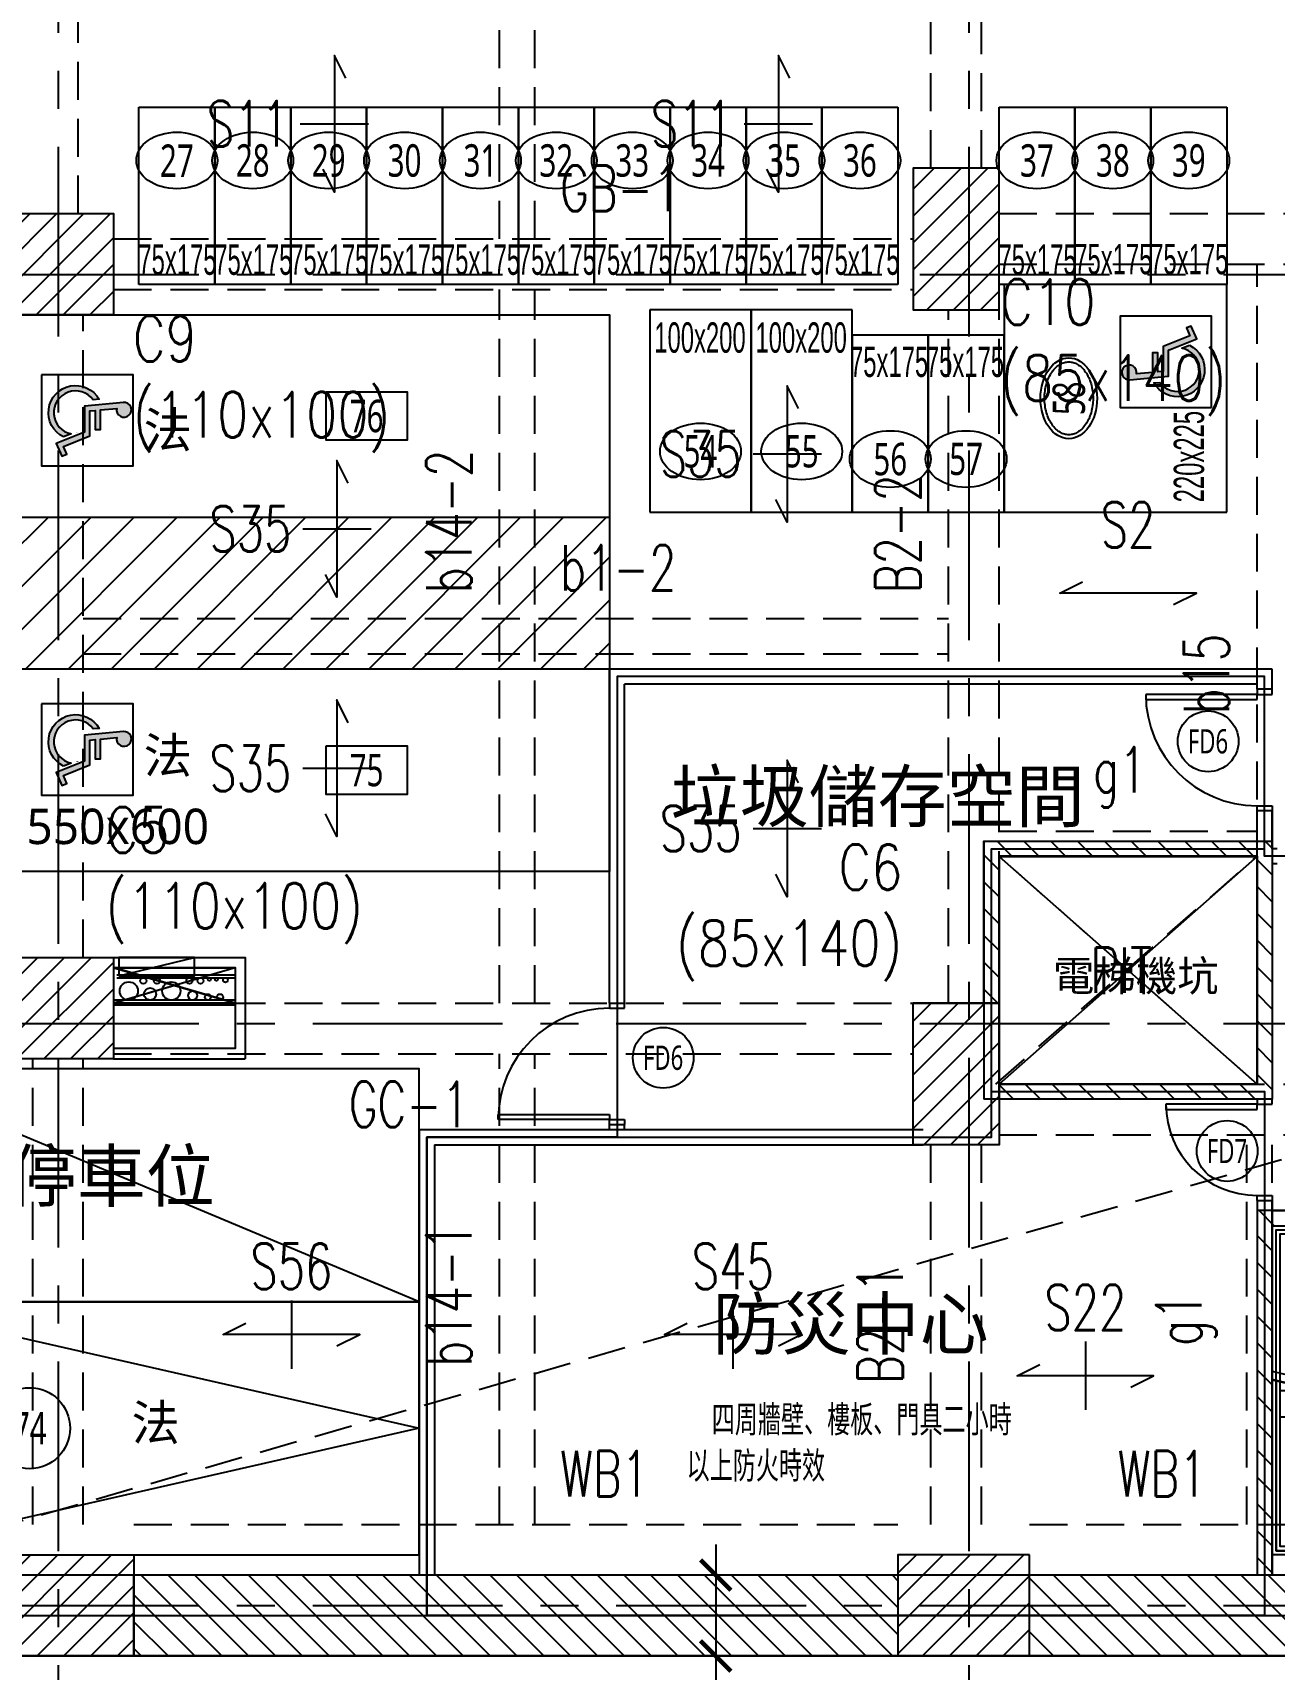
# Model space of a CAD drawing. Header units: millimetres. Extents: x -3377 to 119122, y -22007 to 15479.
# Drawn here: x 27995 to 29222, y 4811 to 6428 of the extents above; entities that cross this region are included whole.
import ezdxf
from ezdxf.enums import TextEntityAlignment as Align

# ---------------------------------------------------------------- set-up
doc = ezdxf.new("R2010")
doc.units = ezdxf.units.MM
doc.header["$LTSCALE"] = 150
doc.header["$MEASUREMENT"] = 0
for name, pattern in [('CENTER', [2, 1.25, -0.25, 0.25, -0.25]), ('CONTINOUS', [0]), ('HIDDEN', [0.375, 0.25, -0.125])]:
    doc.linetypes.add(name, pattern=pattern)
doc.layers.get('0').update_dxf_attribs({"plot": 0})
for name, color, linetype, plot in [('AREA', 3, 'Continuous', False), ('OPEN-TAG', 4, 'Continuous', False), ('S-ARCH', 252, 'Continuous', False), ('機電', 11, 'Continuous', False)]:
    doc.layers.add(name, color=color, linetype=linetype, plot=plot)
for name, color, linetype in [('COL', 1, 'Continuous'), ('OPEN', 4, 'Continuous'), ('OTHER', 4, 'Continuous'), ('PARK', 4, 'Continuous'), ('PARK-MOT', 5, 'Continuous'), ('S-COL', 7, 'Continuous'), ('S-COLB', 4, 'HIDDEN'), ('S-CONC', 7, 'Continuous'), ('S-CONCWALL', 30, 'Continuous'), ('S-DIM', 2, 'Continuous'), ('S-GRID', 1, 'CENTER'), ('S-HATCH-COL', 13, 'Continuous'), ('S-HATCH-CONC', 124, 'Continuous'), ('S-HATCH-CONCWALL', 161, 'Continuous'), ('S-OPEN', 13, 'Continuous'), ('S-RCBMB', 3, 'HIDDEN'), ('S-RCBMG', 2, 'HIDDEN'), ('S-SLAB', 5, 'Continuous'), ('S-SLABT', 2, 'Continuous'), ('S-STAIR', 1, 'Continuous'), ('S-TEXT', 2, 'Continuous'), ('S-TEXTB', 3, 'Continuous'), ('S-TEXTC', 3, 'Continuous'), ('S-TEXTG', 2, 'Continuous'), ('TEXT', 2, 'Continuous'), ('TITLE', 6, 'Continuous'), ('WALL', 2, 'Continuous'), ('WALL2', 3, 'Continuous'), ('WALL3', 4, 'Continuous'), ('標註', 2, 'Continuous')]:
    doc.layers.add(name, color=color, linetype=linetype)
doc.styles.add('C1', font='', dxfattribs={"bigfont": 'japanese.shx'})
doc.styles.add('CHINA', font='romans.shx', dxfattribs={"width": 0.8, "bigfont": 'china.shx'})
doc.styles.add('CS4', font='romans.shx', dxfattribs={"width": 0.7, "height": 45, "bigfont": 'lsp.shx'})
doc.styles.add('HH', font='')
doc.styles.add('新細明體', font='')
doc.styles.get('C1').set_extended_font_data('微軟正黑體')
doc.styles.get('HH').set_extended_font_data('Microsoft JhengHei')
doc.styles.get('新細明體').set_extended_font_data('PMingLiU')
doc.dimstyles.new('DIM150', dxfattribs={"dimscale": 15, "dimtxt": 3, "dimasz": 2, "dimexe": 2, "dimexo": 2, "dimgap": 1, "dimtad": 1, "dimdec": 1, "dimdsep": 46, "dimtxsty": 'CS4', "dimblk1": 'ARCHTICK', "dimblk2": 'ARCHTICK', "dimsah": 1, "dimcen": 2, "dimdle": 2, "dimadec": 0, "dimazin": 0, "dimtfac": 1, "dimtdec": 1, "dimtmove": 0, "dimatfit": 3, "dimldrblk": 'TAA', "dimfxl": 0, "dimtolj": 1, "dimarcsym": 0})

# ---------------------------------------------------------------- blocks, each defined once
blk = doc.blocks.new('LINE')
at = {"layer": 'S-GRID'}
for points in [[(-8310.87, -244.9), (-8310.87, -3085.91)], [(-7410.87, -244.9), (-7410.87, -3085.91)], [(-11059.11, -1570.91), (-4810.87, -1570.91)], [(-11059.11, -2310.91), (-4810.87, -2310.91)], [(-11059.11, -2885.91), (-4810.87, -2885.91)]]:
    blk.add_lwpolyline(points, dxfattribs=at)
blk = doc.blocks.new('CONC')
for points in [[(-8235.9, -2855.9), (-7480.9, -2855.9), (-7480.9, -2935.9), (-8235.9, -2935.9)], [(-7350.9, -2855.9), (-6695.9, -2855.9), (-6695.9, -2935.9), (-7350.9, -2935.9)]]:
    blk.add_lwpolyline(points, close=True)
blk = doc.blocks.new('_ARCHTICK')
at = {"color": 0, "linetype": 'ByBlock', "const_width": 0.15}
blk.add_lwpolyline([(-0.5, -0.5), (0.5, 0.5)], dxfattribs=at)
blk = doc.blocks.new('*D52')
at = {"layer": 'DEFPOINTS', "color": 0, "transparency": 16777216}
for p in [(28670.3, 4904.2), (28670.3, 4824.2), (28670.3, 4824.2)]:
    blk.add_point(p, dxfattribs=at)
at = {"layer": 'S-DIM', "color": 0, "lineweight": -2, "transparency": 16777216}
for p, q in [((28670.3, 4934.2), (28670.3, 4824.2)), ((28670.3, 4824.2), (28670.3, 4549.9))]:
    blk.add_line(p, q, dxfattribs=at)
at = {"layer": 'S-DIM', "color": 0, "lineweight": -2, "transparency": 16777216, "xscale": 30, "yscale": 30, "zscale": 30}
for p, rotation in [((28670.3, 4904.2), 90), ((28670.3, 4824.2), 270)]:
    blk.add_blockref('_ARCHTICK', p, dxfattribs=dict(at, rotation=rotation))
at = {"layer": 'S-DIM', "color": 0, "transparency": 16777216, "char_height": 45, "attachment_point": 5, "rotation": 90, "style": 'CS4'}
for s, insert in [('\\A1;DW1(80)', (28719.6, 4672.1)), ('\\A1;連續壁', (28627.1, 4672.1))]:
    blk.add_mtext(s, dxfattribs=dict(at, insert=insert))
blk = doc.blocks.new('TAA')
at = {"linetype": 'Continuous'}
blk.add_line((0, 0), (-1.663, 0), dxfattribs=at)
blk.add_solid([(-1.5, -0.25), (-1.5, 0.25), (0, 0)], dxfattribs=at)
blk = doc.blocks.new('WALL(B1F)')
for points in [[(-7395.9, -2290.9), (-7395.9, -2130.9), (-7110.9, -2130.9), (-7110.9, -2385.9), (-7380.9, -2385.9), (-7380.9, -2370.9), (-7125.9, -2370.9), (-7125.9, -2145.9), (-7380.9, -2145.9), (-7380.9, -2290.9), (-7395.9, -2290.9)], [(-6645.9, -2290.9), (-6645.9, -2160.9), (-6885.9, -2160.9), (-6885.9, -2210.9), (-6900.9, -2210.9), (-6900.9, -2145.9), (-6630.9, -2145.9), (-6630.9, -2290.9), (-6645.9, -2290.9)], [(-6645.9, -2385.9), (-6885.9, -2385.9), (-6885.9, -2390.9), (-6900.9, -2390.9), (-6900.9, -2320.9), (-6885.9, -2320.9), (-6885.9, -2370.9), (-6645.9, -2370.9), (-6645.9, -2385.9)], [(-6885.9, -2490.9), (-6900.9, -2490.9), (-6900.9, -2495.9), (-7125.9, -2495.9), (-7125.9, -2855.9), (-7110.9, -2855.9), (-7110.9, -2510.9), (-6885.9, -2510.9), (-6885.9, -2490.9)]]:
    blk.add_lwpolyline(points)
blk.add_lwpolyline([(-6610.9, -2835.9), (-6625.9, -2835.9), (-6625.9, -2430.9), (-6610.9, -2430.9)], close=True)
blk = doc.blocks.new('COL(B1F)')
for points in [[(-7380.9, -1465.9), (-7465.9, -1465.9), (-7465.9, -1605.9), (-7380.9, -1605.9)], [(-8365.9, -1510.9), (-8255.9, -1510.9), (-8255.9, -1610.9), (-8365.9, -1610.9)], [(-8365.9, -2245.9), (-8255.9, -2245.9), (-8255.9, -2345.9), (-8365.9, -2345.9)], [(-7465.9, -2290.9), (-7380.9, -2290.9), (-7380.9, -2430.9), (-7465.9, -2430.9)], [(-8365.9, -2835.9), (-8235.9, -2835.9), (-8235.9, -2935.9), (-8365.9, -2935.9)], [(-7350.9, -2835.9), (-7480.9, -2835.9), (-7480.9, -2935.9), (-7350.9, -2935.9)]]:
    blk.add_lwpolyline(points, close=True)
blk = doc.blocks.new('COL(B4F-B2F)')
for points in [[(-7380.9, -1465.9), (-7465.9, -1465.9), (-7465.9, -1605.9), (-7380.9, -1605.9)], [(-8365.9, -1510.9), (-8255.9, -1510.9), (-8255.9, -1610.9), (-8365.9, -1610.9)], [(-8365.9, -2245.9), (-8255.9, -2245.9), (-8255.9, -2345.9), (-8365.9, -2345.9)], [(-7465.9, -2290.9), (-7380.9, -2290.9), (-7380.9, -2430.9), (-7465.9, -2430.9)], [(-8365.9, -2835.9), (-8235.9, -2835.9), (-8235.9, -2935.9), (-8365.9, -2935.9)], [(-7350.9, -2835.9), (-7480.9, -2835.9), (-7480.9, -2935.9), (-7350.9, -2935.9)]]:
    blk.add_lwpolyline(points, close=True)
blk = doc.blocks.new('DwFm')
at = {"layer": 'DEFPOINTS', "color": 252, "linetype": 'HIDDEN'}
blk.add_lwpolyline([(-6560.9, -2290.9), (-12110.4, -3880.1)], dxfattribs=at)
blk = doc.blocks.new('A$C0BB450A7')
at = {"layer": 'PARK'}
h = blk.add_hatch(color=252, dxfattribs=at)
h.paths.add_polyline_path([(-1685.374, 593.395), (-1685.517, 593.382), (-1723.854, 589.897), (-1723.854, 564.218), (-1723.854, 564.039), (-1724.021, 563.973), (-1751.701, 552.965), (-1746.252, 540.251), (-1741.331, 542.208), (-1744.694, 550.055), (-1718.56, 560.447), (-1718.56, 585.063), (-1713.266, 585.544), (-1713.266, 566.599), (-1707.972, 566.599), (-1707.972, 586.025), (-1691.966, 587.48, 2.96527925)])
h.paths.add_polyline_path([(-1709.297, 596.537, 1.35764555), (-1744.403, 559.286), (-1736.875, 562.279, -1.46380793), (-1715.233, 595.997)])
h = blk.add_hatch(dxfattribs=at)
h.set_pattern_fill('_USER', color=252, scale=30, angle=45, style=0, pattern_type=0)
h.set_pattern_definition([(45, (-62055.886, -3676.983), (-21.213203, 21.213203), [])])
h.paths.add_polyline_path([(-1805, 480.003), (-1805, 330.003), (-1205, 330.003), (-1205, 480.003)])
h = blk.add_hatch(color=252, dxfattribs=at)
h.paths.add_polyline_path([(-1685.374, 268.229), (-1685.517, 268.216), (-1723.854, 264.73), (-1723.854, 239.052), (-1723.854, 238.872), (-1724.021, 238.806), (-1751.701, 227.799), (-1746.252, 215.084), (-1741.331, 217.041), (-1744.694, 224.888), (-1718.56, 235.28), (-1718.56, 259.896), (-1713.266, 260.377), (-1713.266, 241.432), (-1707.972, 241.432), (-1707.972, 260.858), (-1691.966, 262.313, 2.96527925)])
h.paths.add_polyline_path([(-1709.297, 271.37, 1.35764555), (-1744.403, 234.119), (-1736.875, 237.113, -1.46380793), (-1715.233, 270.83)])
at = {"layer": 'PARK-MOT'}
h = blk.add_hatch(color=252, dxfattribs=at)
h.paths.add_polyline_path([(-690.833, 615.79), (-690.69, 615.803), (-652.353, 619.288), (-652.353, 644.967), (-652.353, 645.147), (-652.186, 645.213), (-624.506, 656.22), (-629.955, 668.935), (-634.876, 666.978), (-631.514, 659.131), (-657.647, 648.739), (-657.647, 624.123), (-662.941, 623.642), (-662.941, 642.587), (-668.235, 642.587), (-668.235, 623.161), (-684.241, 621.706, 2.96527925)])
h.paths.add_polyline_path([(-666.91, 612.649, 1.35764555), (-631.804, 649.9), (-639.332, 646.906, -1.46380793), (-660.974, 613.189)])
at = {"color": 252, "linetype": 'HIDDEN'}
for p, q in [((-823.191, -79.997), (-565, 145.003)), ((-565, -79.997), (-820, 145.003))]:
    blk.add_line(p, q, dxfattribs=at)
at = {"color": 252}
for p, q in [((-1574.999, 0.003), (-1695, 35.003)), ((-1694.999, 0.003), (-1574.999, 35.003)), ((-1694.999, 0.003), (-1574.999, 0.003)), ((-60, -544.997), (-550, -544.997))]:
    blk.add_line(p, q, dxfattribs=at)
at = {"layer": 'AREA', "color": 252}
blk.add_lwpolyline([(-910, 1305.003), (-2160.23, 1305.003, 1.44432555), (-2878.352, -604.997), (-1801.214, -604.997), (1040, -604.997), (1040, 70.003), (1560, 70.003), (1560, 710.003), (1040, 710.003), (1040, 1305.003), (5, 1305.003), (5, 1335.003), (-910, 1335.003)], format="xyb", close=True, dxfattribs=at)
for points in [[(1560, 357.503), (977.5, 357.503), (977.5, 312.503), (450, 312.503), (0, 312.503), (0, 152.503), (0, 145.003), (-557.5, 145.003), (-557.5, 322.503), (-1197.5, 322.503), (-1197.5, -132.497), (-1385.5, -132.497), (-1385.5, -604.997), (1040, -604.997), (1040, 70.003), (1560, 70.003)], [(-895, -132.497), (-827.5, -132.497), (-827.5, 152.503), (-557.5, 152.503), (-557.5, 322.503), (-1197.5, 322.503), (-1197.5, -132.497), (-895, -132.497)], [(-895, -132.497), (-827.5, -132.497), (-827.5, 152.503), (-557.5, 152.503), (-557.5, 322.503), (-1197.5, 322.503), (-1197.5, -132.497)], [(-1385.5, -132.497), (-827.499, -132.497), (-827.5, -87.497), (-557.5, -87.497), (-557.5, -604.997), (-1385.5, -604.997)]]:
    blk.add_lwpolyline(points, close=True, dxfattribs=at)
at = {"layer": 'COL', "color": 252}
for points in [[(-820, 825.003), (-905, 825.003), (-905, 685.003), (-820, 685.003)], [(-1805, 780.003), (-1695, 780.003), (-1695, 680.003), (-1805, 680.003)], [(-1805, 45.003), (-1695, 45.003), (-1695, -54.997), (-1805, -54.997)], [(-905, 0.003), (-820, 0.003), (-820, -139.997), (-905, -139.997)], [(-1805, -544.997), (-1675, -544.997), (-1675, -644.997), (-1805, -644.997)], [(-790, -544.997), (-920, -544.997), (-920, -644.997), (-790, -644.997)]]:
    blk.add_lwpolyline(points, close=True, dxfattribs=at)
at = {"layer": 'OPEN', "color": 252, "linetype": 'Continuous'}
for p, q in [((-565, 310.003), (-565, 305.003)), ((-550, 305.003), (-550, 310.003)), ((-565, 305.003), (-675, 305.003)), ((-675, 305.003), (-675, 300.003)), ((-675, 300.003), (-565, 300.003)), ((-565, 305.003), (-550, 305.003)), ((-565, 300.003), (-565, 305.003)), ((-565, 190.003), (-565, 195.003)), ((-565, 195.003), (-550, 195.003)), ((-550, 195.003), (-550, 190.003)), ((-1205, 0.003), (-1205, -4.997)), ((-1190, -4.997), (-1190, 0.003)), ((-1205, -4.997), (-1190, -4.997)), ((-565, -94.997), (-565, -99.997)), ((-550, -99.997), (-550, -94.997)), ((-1315, -114.997), (-1315, -109.997)), ((-1315, -109.997), (-1205, -109.997)), ((-1205, -109.997), (-1205, -114.997)), ((-565, -99.997), (-655, -99.997)), ((-655, -99.997), (-655, -104.997)), ((-655, -104.997), (-565, -104.997)), ((-565, -99.997), (-550, -99.997)), ((-565, -104.997), (-565, -99.997)), ((-1205, -114.997), (-1315, -114.997)), ((-1205, -119.997), (-1205, -114.997)), ((-1205, -114.997), (-1190, -114.997)), ((-1190, -114.997), (-1190, -119.997)), ((-565, -194.997), (-565, -189.997)), ((-565, -189.997), (-550, -189.997)), ((-550, -189.997), (-550, -194.997))]:
    blk.add_line(p, q, dxfattribs=at)
for centre, radius, start, end in [((-565, 305.003), 110, 180, 270), ((-1205, -114.997), 110, 90, 180), ((-565, -99.997), 90, 180, 270)]:
    blk.add_arc(centre, radius, start, end, dxfattribs=at)
at = {"layer": 'OPEN-TAG', "color": 252}
for centre in [(-613.325, 258.591), (-1151.84, -53.999), (-594.555, -146.109)]:
    blk.add_circle(centre, 30, dxfattribs=at)
at = {"layer": 'OTHER', "color": 252}
blk.add_line((-550, -363.797), (-495.499, -376.744), dxfattribs=at)
blk.add_lwpolyline([(-414, -395.148), (-472.868, -381.854), (-481.663, -400.372), (-490.222, -364.994), (-499.017, -384.151), (-550, -371.999)], dxfattribs=at)
at = {"layer": 'PARK', "color": 252, "linetype": 'Continuous'}
for p, q in [((-1670, 885.003), (-1595, 885.003)), ((-1670, 710.003), (-1670, 885.003)), ((-1595, 885.003), (-1595, 710.003)), ((-1595, 885.003), (-1520, 885.003)), ((-1595, 710.003), (-1595, 885.003)), ((-1520, 885.003), (-1520, 710.003)), ((-1520, 885.003), (-1445, 885.003)), ((-1520, 710.003), (-1520, 885.003)), ((-1445, 885.003), (-1370, 885.003)), ((-1445, 710.003), (-1445, 885.003)), ((-1445, 885.003), (-1445, 710.003)), ((-1370, 885.003), (-1370, 710.003)), ((-1370, 885.003), (-1295, 885.003)), ((-1370, 710.003), (-1370, 885.003)), ((-1295, 885.003), (-1295, 710.003)), ((-1295, 885.003), (-1220, 885.003)), ((-1295, 710.003), (-1295, 885.003)), ((-1220, 885.003), (-1220, 710.003)), ((-1220, 885.003), (-1145, 885.003)), ((-1220, 710.003), (-1220, 885.003)), ((-1145, 885.003), (-1145, 710.003)), ((-1145, 885.003), (-1070, 885.003)), ((-1145, 710.003), (-1145, 885.003)), ((-1070, 885.003), (-995, 885.003)), ((-1070, 710.003), (-1070, 885.003)), ((-1070, 885.003), (-1070, 710.003)), ((-995, 885.003), (-995, 710.003)), ((-995, 885.003), (-920, 885.003)), ((-995, 710.003), (-995, 885.003)), ((-920, 885.003), (-920, 710.003)), ((-820, 885.003), (-745, 885.003)), ((-820, 710.003), (-820, 885.003)), ((-745, 885.003), (-745, 710.003)), ((-745, 885.003), (-670, 885.003)), ((-745, 710.003), (-745, 885.003)), ((-670, 885.003), (-670, 710.003)), ((-670, 885.003), (-595, 885.003)), ((-670, 710.003), (-670, 885.003)), ((-595, 885.003), (-595, 710.003)), ((-1595, 710.003), (-1670, 710.003)), ((-1520, 710.003), (-1595, 710.003)), ((-1445, 710.003), (-1520, 710.003)), ((-1370, 710.003), (-1445, 710.003)), ((-1295, 710.003), (-1370, 710.003)), ((-1220, 710.003), (-1295, 710.003)), ((-1145, 710.003), (-1220, 710.003)), ((-1070, 710.003), (-1145, 710.003)), ((-995, 710.003), (-1070, 710.003)), ((-920, 710.003), (-995, 710.003)), ((-745, 710.003), (-820, 710.003)), ((-670, 710.003), (-745, 710.003)), ((-595, 710.003), (-670, 710.003)), ((-1065, 685.003), (-1165, 685.003)), ((-1165, 685.003), (-1165, 485.003)), ((-1065, 485.003), (-1065, 685.003)), ((-965, 685.003), (-1065, 685.003)), ((-1065, 685.003), (-1065, 485.003)), ((-965, 485.003), (-965, 685.003)), ((-890, 660.003), (-965, 660.003)), ((-965, 660.003), (-965, 485.003)), ((-890, 485.003), (-890, 660.003)), ((-815, 660.003), (-890, 660.003)), ((-890, 660.003), (-890, 485.003)), ((-815, 485.003), (-815, 660.003)), ((-1165, 485.003), (-1065, 485.003)), ((-1065, 485.003), (-965, 485.003)), ((-965, 485.003), (-890, 485.003)), ((-890, 485.003), (-815, 485.003))]:
    blk.add_line(p, q, dxfattribs=at)
at = {"layer": 'PARK', "color": 252}
for p, q in [((-1205, 330.003), (-1805, 330.003)), ((-1393, -294.997), (-1943, -64.997))]:
    blk.add_line(p, q, dxfattribs=at)
for points in [[(-1805, 680.003), (-1205, 680.003), (-1205, 330.003), (-1805, 330.003)], [(-1766.207, 620.683), (-1766.207, 530.683), (-1675.791, 530.683), (-1675.791, 620.683)], [(-1485, 604.003), (-1405, 604.003), (-1405, 556.003), (-1485, 556.003)], [(-1205, 480.003), (-1205, 130.003), (-1805, 130.003), (-1805, 480.003)], [(-1766.207, 295.516), (-1766.207, 205.516), (-1675.791, 205.516), (-1675.791, 295.516)], [(-1485, 254.003), (-1405, 254.003), (-1405, 206.003), (-1485, 206.003)]]:
    blk.add_lwpolyline(points, close=True, dxfattribs=at)
for points in [[(-1744.403, 559.286, -1.35764555), (-1709.297, 596.537), (-1715.233, 595.997, 1.46380793), (-1736.875, 562.279)], [(-1744.403, 234.119, -1.35764555), (-1709.297, 271.37), (-1715.233, 270.83, 1.46380793), (-1736.875, 237.113)]]:
    blk.add_lwpolyline(points, format="xyb", close=True, dxfattribs=at)
for points in [[(-1685.374, 593.395), (-1723.854, 589.897), (-1723.854, 564.039), (-1751.701, 552.965), (-1746.252, 540.251), (-1741.331, 542.208), (-1744.694, 550.055), (-1718.56, 560.447), (-1718.56, 585.063), (-1713.266, 585.544), (-1713.266, 566.599), (-1707.972, 566.599), (-1707.972, 586.025), (-1691.966, 587.48, 3.01403795), (-1685.517, 593.382)], [(-1685.374, 268.229), (-1723.854, 264.73), (-1723.854, 238.872), (-1751.701, 227.799), (-1746.252, 215.084), (-1741.331, 217.041), (-1744.694, 224.888), (-1718.56, 235.28), (-1718.56, 259.896), (-1713.266, 260.377), (-1713.266, 241.432), (-1707.972, 241.432), (-1707.972, 260.858), (-1691.966, 262.313, 3.01403795), (-1685.517, 268.216)]]:
    blk.add_lwpolyline(points, format="xyb", dxfattribs=at)
for points in [[(-1943, -64.997), (-1943, -294.997), (-1393, -294.997), (-1393, -64.997), (-1943, -64.997), (-1943, -179.997), (-1943, -294.997)], [(-1943, -294.997), (-1943, -544.997), (-1393, -544.997), (-1393, -294.997), (-1943, -294.997), (-1393, -419.997), (-1943, -544.997)]]:
    blk.add_lwpolyline(points, dxfattribs=at)
blk.add_circle((-1778, -419.997), 40, dxfattribs=at)
for centre, start, end in [((-1730.803, 564.218), 180, 248.314223), ((-1724.119, 564.218), 291.685777, 0), ((-1730.803, 239.052), 180, 248.314223), ((-1724.119, 239.052), 291.685777, 0)]:
    blk.add_arc(centre, 0.265, start, end, dxfattribs=at)
for centre, major_axis in [((-1632.5, 832.503), (-40, 0)), ((-1557.5, 832.503), (-40, 0)), ((-1482.5, 832.503), (-40, 0)), ((-1407.5, 832.503), (-40, 0)), ((-1332.5, 832.503), (-40, 0)), ((-1257.5, 832.503), (-40, 0)), ((-1182.5, 832.503), (-40, 0)), ((-1107.5, 832.503), (-40, 0)), ((-1032.5, 832.503), (-40, 0)), ((-957.5, 832.503), (-40, 0)), ((-782.5, 832.503), (-40, 0)), ((-707.5, 832.503), (-40, 0)), ((-632.5, 832.503), (-40, 0)), ((-751.035, 597.503), (0, -40)), ((-1115, 545.003), (-40, 0)), ((-1015, 545.003), (-40, 0)), ((-927.5, 537.503), (-40, 0)), ((-852.5, 537.503), (-40, 0))]:
    blk.add_ellipse(centre, major_axis=major_axis, ratio=0.7, dxfattribs=at)
blk.add_open_spline([(-751.035, 561.503), (-749.578, 561.503), (-748.106, 561.709), (-745.205, 562.536), (-743.755, 563.162), (-740.935, 564.833), (-739.552, 565.886), (-736.918, 568.402), (-735.666, 569.866), (-732.191, 574.831), (-730.306, 578.833), (-727.71, 587.788), (-727.035, 592.614), (-727.035, 602.395), (-727.711, 607.222), (-730.307, 616.177), (-732.193, 620.18), (-735.67, 625.147), (-736.924, 626.612), (-739.564, 629.131), (-740.952, 630.185), (-743.778, 631.856), (-745.231, 632.481), (-748.126, 633.3), (-749.592, 633.504), (-752.497, 633.503), (-753.968, 633.296), (-756.865, 632.47), (-758.315, 631.844), (-761.135, 630.174), (-762.518, 629.121), (-765.153, 626.605), (-766.404, 625.141), (-769.879, 620.176), (-771.764, 616.173), (-774.36, 607.219), (-775.035, 602.392), (-775.035, 592.611), (-774.36, 587.785), (-771.763, 578.83), (-769.877, 574.826), (-766.4, 569.86), (-765.146, 568.394), (-762.506, 565.875), (-761.119, 564.821), (-758.292, 563.151), (-756.839, 562.526), (-753.944, 561.706), (-752.483, 561.503), (-751.035, 561.503)], degree=3, knots=[0, 0, 0, 0, 0.99342814, 0.99998437, 1.98758353, 1.9923148, 2.98235029, 2.98448191, 3.97731522, 3.97820049, 5.97464888, 5.97506575, 7.97088993, 7.97131592, 9.96713097, 9.96754779, 11.96446463, 11.96534869, 12.95942956, 12.96155705, 13.95419632, 13.95891699, 14.94835171, 14.95492357, 15.94177985, 15.94470452, 16.93520799, 16.9417739, 17.92936338, 17.93409468, 18.92413014, 18.92626176, 19.91909508, 19.91998034, 21.91642873, 21.9168456, 23.91266978, 23.91309577, 25.90891082, 25.90932764, 27.90624448, 27.90712854, 28.90120941, 28.9033369, 29.89597618, 29.90069685, 30.89013157, 30.89670343, 31.8835597, 31.8835597, 31.8835597, 31.8835597], dxfattribs=at)
at = {"layer": 'PARK-MOT', "color": 252}
for points in [[(-595, 485.003), (-595, 710.003), (-815, 710.003), (-815, 485.003)], [(-610, 588.503), (-610, 678.503), (-700.416, 678.503), (-700.416, 588.503)]]:
    blk.add_lwpolyline(points, close=True, dxfattribs=at)
blk.add_lwpolyline([(-690.833, 615.79), (-652.353, 619.288), (-652.353, 645.147), (-624.506, 656.22), (-629.955, 668.935), (-634.876, 666.978), (-631.514, 659.131), (-657.647, 648.739), (-657.647, 624.123), (-662.941, 623.642), (-662.941, 642.587), (-668.235, 642.587), (-668.235, 623.161), (-684.241, 621.706, 3.01403795), (-690.69, 615.803)], format="xyb", dxfattribs=at)
blk.add_lwpolyline([(-631.804, 649.9, -1.35764555), (-666.91, 612.649), (-660.974, 613.189, 1.46380793), (-639.332, 646.906)], format="xyb", close=True, dxfattribs=at)
blk.add_arc((-652.088, 644.967), 0.265, 111.685777, 180, dxfattribs=at)
at = {"layer": 'WALL', "color": 252}
for p, q in [((-1205, 0.003), (-1205, 330.003)), ((-550, 330.003), (-1205, 330.003)), ((-550, 310.003), (-550, 330.003)), ((-1190, 0.003), (-1190, 315.003)), ((-565, 315.003), (-1190, 315.003)), ((-565, 310.003), (-565, 315.003)), ((-550, 310.003), (-565, 310.003)), ((-565, 152.503), (-565, 190.003)), ((-550, 190.003), (-565, 190.003)), ((-550, 190.003), (-550, -94.997)), ((-550, 152.503), (-550, 190.003)), ((-835, 160.003), (-550, 160.003)), ((-835, 160.003), (-835, -94.997)), ((-545, 152.503), (-550, 152.503)), ((-565, 145.003), (-820, 145.003)), ((-820, 145.003), (-820, -79.997)), ((-565, 145.003), (-565, -79.997)), ((-545, 137.503), (-550, 137.503)), ((-1205, 0.003), (-1190, 0.003)), ((-565, -79.997), (-820, -79.997)), ((-550, -94.997), (-835, -94.997)), ((-1393, -124.997), (-1393, -564.997)), ((-1393, -124.997), (-895, -124.997)), ((-1205, -124.997), (-1205, -119.997)), ((-1205, -119.997), (-1190, -119.997)), ((-1190, -124.997), (-1190, -119.997)), ((-1378, -139.997), (-1378, -564.997)), ((-1378, -139.997), (-895, -139.997)), ((-565, -194.997), (-565, -564.997)), ((-565, -194.997), (-550, -194.997)), ((-550, -194.997), (-550, -564.997)), ((-550, -204.997), (-340, -204.997)), ((-550, -219.997), (-325, -219.997))]:
    blk.add_line(p, q, dxfattribs=at)
for points in [[(-950, 1345.003), (-2145.345, 1345.003, 1.43402765), (-2878.352, -644.997), (-1801.214, -644.997), (1080, -644.997), (1080, 30.003), (1600, 30.003), (1600, 750.003), (1080, 750.003), (1080, 1345.003), (45, 1345.003), (45, 1375.003), (-950, 1375.003)], [(-870, 1265.003), (-2175.43, 1265.003, 1.45534409), (-2878.352, -564.997), (-1801.214, -564.997), (1000, -564.997), (1000, 110.003), (1520, 110.003), (1520, 670.003), (1000, 670.003), (1000, 1265.003), (-35, 1265.003), (-35, 1295.003), (-870, 1295.003)]]:
    blk.add_lwpolyline(points, format="xyb", close=True, dxfattribs=at)
at = {"layer": 'WALL2', "color": 252}
blk.add_line((-1694.999, -54.997), (-1564.999, -54.997), dxfattribs=at)
for points in [[(-1695, 45.003), (-1564.999, 45.003), (-1564.999, -54.997)], [(-1695, 35.003), (-1574.999, 35.003), (-1574.999, -44.997), (-1694.999, -44.997)]]:
    blk.add_lwpolyline(points, dxfattribs=at)
at = {"layer": 'WALL3', "color": 252}
blk.add_lwpolyline([(-835, 0.003), (-905, 0.003)], dxfattribs=at)
at = {"layer": '機電', "color": 252}
for p, q in [((-1690, 27.003), (-1615, 45.003)), ((-1691.952, 28.003), (-1574.999, 28.003)), ((-1691.952, 25.003), (-1574.999, 25.003))]:
    blk.add_line(p, q, dxfattribs=at)
for points in [[(-1690, 27.003), (-1615, 27.003), (-1615, 45.003), (-1690, 45.003), (-1690, 27.003)], [(-1574.999, 2.966), (-1694.999, 2.966)], [(-1574.999, -2.034), (-1694.999, -2.034)]]:
    blk.add_lwpolyline(points, dxfattribs=at)
for centre, radius in [((-1680.002, 11.966), 9), ((-1665.664, 22.003), 3), ((-1652.242, 22.003), 3), ((-1638.002, 11.966), 9), ((-1620.149, 22.003), 3), ((-1609.149, 22.003), 3), ((-1600.381, 23.503), 1.5), ((-1593.381, 23.503), 1.5), ((-1584.578, 22.703), 2.3), ((-1659.002, 8.966), 6), ((-1617.002, 7.466), 4.5), ((-1601.889, 5.957), 3), ((-1589.889, 5.957), 3)]:
    blk.add_circle(centre, radius, dxfattribs=at)
at = {"color": 252, "style": 'HH'}
for s, p in [('法', (-1641.515, 548.763)), ('法', (-1641.515, 227.212)), ('550x600', (-1690.97, 157.083)), ('法', (-1653.44, -432.057))]:
    blk.add_text(s, height=35, dxfattribs=at).set_placement(p, align=Align.CENTER)
at = {"layer": 'OPEN-TAG', "color": 252, "style": 'C1', "width": 0.7}
for s, p in [('FD6', (-613.46, 258.591)), ('FD6', (-1151.975, -53.999)), ('FD7', (-594.689, -146.109))]:
    blk.add_text(s, height=24, dxfattribs=at).set_placement(p, align=Align.MIDDLE)
at = {"layer": 'PARK', "color": 252, "style": 'C1', "width": 0.7}
for s, p in [('27', (-1632.5, 832.503)), ('28', (-1557.5, 832.503)), ('29', (-1482.5, 832.503)), ('30', (-1407.5, 832.503)), ('31', (-1332.5, 832.503)), ('32', (-1257.5, 832.503)), ('33', (-1182.5, 832.503)), ('34', (-1107.5, 832.503)), ('35', (-1032.5, 832.503)), ('36', (-957.5, 832.503)), ('37', (-782.5, 832.503)), ('38', (-707.5, 832.503)), ('39', (-632.5, 832.503)), ('76', (-1445, 580.003)), ('54', (-1115, 545.003)), ('55', (-1015, 545.003)), ('56', (-927.5, 537.503)), ('57', (-852.5, 537.503)), ('75', (-1445, 230.003)), ('74', (-1778, -419.997))]:
    blk.add_text(s, height=32, dxfattribs=at).set_placement(p, align=Align.MIDDLE)
blk.add_text('58', height=32, rotation=90, dxfattribs=at).set_placement((-751.035, 597.503), align=Align.MIDDLE)
at = {"layer": 'TEXT', "color": 252, "style": 'HH'}
blk.add_text('電梯機坑', height=30, dxfattribs=at).set_placement((-684.814, 11.833), align=Align.CENTER)
at = {"layer": 'TEXT', "color": 252, "style": 'CHINA', "width": 0.8}
for s, p in [('四周牆壁、樓板、門具二小時', (-955.66, -410.643)), ('以上防火時效', (-1060.33, -456.277))]:
    blk.add_text(s, height=30, dxfattribs=at).set_placement(p, align=Align.MIDDLE)
at = {"layer": 'TITLE', "color": 252, "linetype": 'Continuous', "style": 'HH'}
for s, p in [('垃圾儲存空間', (-1144.464, 179.224)), ('暫停車位', (-1867.741, -195.805)), ('防災中心', (-1103.098, -341.804))]:
    blk.add_text(s, height=50, dxfattribs=at).set_placement(p)
at = {"layer": '標註', "color": 252, "style": '新細明體', "width": 0.6}
for s, p in [('75x175', (-1631.936, 719.512)), ('75x175', (-1556.936, 719.512)), ('75x175', (-1481.936, 719.512)), ('75x175', (-1406.936, 719.512)), ('75x175', (-1331.936, 719.512)), ('75x175', (-1256.936, 719.512)), ('75x175', (-1181.936, 719.512)), ('75x175', (-1106.936, 719.512)), ('75x175', (-1031.936, 719.512)), ('75x175', (-956.936, 719.512)), ('75x175', (-781.935, 719.512)), ('75x175', (-707.006, 720.119)), ('75x175', (-632.006, 720.119)), ('100x200', (-1115.517, 642.558)), ('100x200', (-1015.517, 642.558)), ('75x175', (-928.63, 618.645)), ('75x175', (-853.63, 618.645))]:
    blk.add_text(s, height=30, dxfattribs=at).set_placement(p, align=Align.CENTER)
blk.add_text('220x225', height=30, rotation=90, dxfattribs=at).set_placement((-617.33, 539.891), align=Align.CENTER)
blk = doc.blocks.new('2022-0217')
blk.add_blockref('A$C0BB450A7', (17659.9, -2290.9))
blk = doc.blocks.new('STAIR(B3F-B1F)')
at = {"linetype": 'CONTINOUS'}
for p, q in [((-6974.9, -2638.9), (-6974.9, -2518.9)), ((-6948.9, -2638.9), (-6948.9, -2518.9)), ((-6922.9, -2638.9), (-6922.9, -2518.9)), ((-6896.9, -2638.9), (-6896.9, -2518.9)), ((-6870.9, -2638.9), (-6870.9, -2518.9)), ((-6844.9, -2638.9), (-6844.9, -2518.9)), ((-6818.9, -2638.9), (-6818.9, -2518.9)), ((-6792.9, -2638.9), (-6792.9, -2518.9)), ((-6762.9, -2518.9), (-6762.9, -2514.9)), ((-6638.9, -2616.9), (-6634.9, -2616.9)), ((-6766.9, -2647.5), (-6638.9, -2647.5)), ((-6634.9, -2646.9), (-6630.9, -2646.9)), ((-6766.9, -2673.5), (-6638.9, -2673.5)), ((-6634.9, -2673.5), (-6630.9, -2673.5)), ((-6948.9, -2707.9), (-6948.9, -2835.9)), ((-6922.9, -2707.9), (-6922.9, -2835.9)), ((-6896.9, -2707.9), (-6896.9, -2835.9)), ((-6870.9, -2707.9), (-6870.9, -2835.9)), ((-6844.9, -2707.9), (-6844.9, -2835.9)), ((-6818.9, -2707.9), (-6818.9, -2835.9)), ((-6792.9, -2707.9), (-6792.9, -2835.9)), ((-6766.9, -2707.9), (-6766.9, -2835.9))]:
    blk.add_line(p, q, dxfattribs=at)
for p, q in [((-7042.9, -2642.3), (-7042.9, -2632.3)), ((-7110.9, -2654.7), (-7056.4, -2667.7)), ((-6974.9, -2694.3), (-7037.3, -2680.2)), ((-7042.9, -2704.9), (-7042.9, -2714.9)), ((-6695.9, -2835.9), (-7110.9, -2835.9))]:
    blk.add_line(p, q)
for points in [[(-6634.9, -2616.9), (-6634.9, -2831.9), (-7106.9, -2831.9), (-7106.9, -2514.9), (-6762.9, -2514.9)], [(-6638.9, -2616.9), (-6638.9, -2827.9), (-7102.9, -2827.9), (-7102.9, -2518.9), (-6762.9, -2518.9)], [(-7106.9, -2664.5), (-7106.9, -2831.9), (-6634.9, -2831.9), (-6634.9, -2616.9)], [(-6982.9, -2673.9), (-7102.9, -2673.9)], [(-6982.9, -2699.9), (-7102.9, -2699.9)]]:
    blk.add_lwpolyline(points, dxfattribs=at)
for points in [[(-6792.9, -2578.9), (-7042.9, -2578.9), (-7042.9, -2647.3)], [(-7018.1, -2634.2), (-7042.9, -2642.3), (-7067.7, -2634.2)], [(-7018.1, -2639.2), (-7042.9, -2647.3), (-7067.7, -2639.2)], [(-7042.9, -2699.9), (-7042.9, -2763.9), (-6694.7, -2763.9), (-6694.7, -2647.5)], [(-6974.9, -2686.1), (-7033.7, -2672.8), (-7042.5, -2691.3), (-7051.1, -2655.9), (-7059.9, -2675.1), (-7110.9, -2663.5)], [(-7018.1, -2708), (-7042.9, -2699.9), (-7067.7, -2708)], [(-7018.1, -2713), (-7042.9, -2704.9), (-7067.7, -2713)]]:
    blk.add_lwpolyline(points)
for points in [[(-6982.9, -2638.9), (-6758.9, -2638.9), (-6758.9, -2707.9), (-6982.9, -2707.9)], [(-6978.9, -2642.9), (-6762.9, -2642.9), (-6762.9, -2703.9), (-6978.9, -2703.9)], [(-6974.9, -2646.9), (-6766.9, -2646.9), (-6766.9, -2699.9), (-6974.9, -2699.9)]]:
    blk.add_lwpolyline(points, close=True, dxfattribs=at)
for centre in [(-6792.9, -2578.9), (-6694.7, -2647.5)]:
    blk.add_circle(centre, 5)
at = {"linetype": 'HIDDEN'}
for centre, start, end in [((-6976.2, -2638.9), 89.3861, 179.8934), ((-6758.9, -2638.9), 0, 90)]:
    blk.add_arc(centre, 120, start, end, dxfattribs=at)
at = {"style": 'CHINA', "width": 0.8}
for s, p in [('UP', (-6788.8, -2586.2)), ('DN', (-6721.5, -2637.5))]:
    blk.add_text(s, height=15, dxfattribs=at).set_placement(p)

msp = doc.modelspace()

# ---------------------------------------------------------------- hatches: boundary and pattern name
at = {"layer": 'S-HATCH-COL'}
h = msp.add_hatch(dxfattribs=at)
h.set_pattern_fill('ANSI31', color=256, scale=150, style=0)
h.paths.add_polyline_path([(26905.33, 6339.23), (26795.33, 6339.23), (26795.33, 6429.23), (26905.33, 6429.23)])
h.paths.add_polyline_path([(26905.33, 5489.23), (26795.33, 5489.23), (26795.33, 5579.23), (26905.33, 5579.23)])
h.paths.add_polyline_path([(30740.33, 6239.23), (30850.33, 6239.23), (30850.33, 6139.23), (30740.33, 6139.23)])
h.paths.add_polyline_path([(30740.33, 5499.23), (30850.33, 5499.23), (30850.33, 5399.23), (30740.33, 5399.23)])
h.paths.add_polyline_path([(30720.33, 4924.23), (30850.33, 4924.23), (30850.33, 4824.23), (30720.33, 4824.23)])
h.paths.add_polyline_path([(29635.33, 4924.23), (29765.33, 4924.23), (29765.33, 4824.23), (29635.33, 4824.23)])
h.paths.add_polyline_path([(28980.33, 4924.23), (28850.33, 4924.23), (28850.33, 4824.23), (28980.33, 4824.23)])
h.paths.add_polyline_path([(27965.33, 6814.23), (28095.33, 6814.23), (28095.33, 6714.23), (27965.33, 6714.23)])
h.paths.add_polyline_path([(27965.33, 6249.23), (28075.33, 6249.23), (28075.33, 6149.23), (27965.33, 6149.23)])
h.paths.add_polyline_path([(27965.33, 5514.23), (28075.33, 5514.23), (28075.33, 5414.23), (27965.33, 5414.23)])
h.paths.add_polyline_path([(27965.33, 4924.23), (28095.33, 4924.23), (28095.33, 4824.23), (27965.33, 4824.23)])
h.paths.add_polyline_path([(28950.33, 6814.23), (28820.33, 6814.23), (28820.33, 6714.23), (28950.33, 6714.23)])
h.paths.add_polyline_path([(29685.33, 5469.23), (29770.33, 5469.23), (29770.33, 5329.23), (29685.33, 5329.23)])
h.paths.add_polyline_path([(29685.33, 6294.23), (29770.33, 6294.23), (29770.33, 6154.23), (29685.33, 6154.23)])
h.paths.add_polyline_path([(28950.33, 6294.23), (28865.33, 6294.23), (28865.33, 6154.23), (28950.33, 6154.23)])
h.paths.add_polyline_path([(28865.33, 5469.23), (28950.33, 5469.23), (28950.33, 5329.23), (28865.33, 5329.23)])
h.paths.add_polyline_path([(29685.33, 6814.23), (29815.33, 6814.23), (29815.33, 6714.23), (29685.33, 6714.23)])
h.paths.add_polyline_path([(30720.33, 6814.23), (30850.33, 6814.23), (30850.33, 6714.23), (30720.33, 6714.23)])
h.paths.add_polyline_path([(26408.23, 5919.23), (26478.23, 5919.23), (26478.23, 5989.23), (26408.23, 5989.23)])
h.paths.add_polyline_path([(27231.48, 6229.23), (27291.48, 6229.23), (27291.48, 6169.23), (27231.48, 6169.23)])
h.paths.add_polyline_path([(27048.98, 5565.65), (27108.84, 5561.7), (27104.89, 5501.83), (27045.02, 5505.78)])
at = {"layer": 'S-HATCH-CONC'}
h = msp.add_hatch(dxfattribs=at)
h.set_pattern_fill('ANSI31', color=256, scale=150, angle=90, style=0)
h.set_pattern_definition([(135, (24220.8, 3880.068), (-13.25825, -13.25825), [])])
h.paths.add_polyline_path([(30770.33, 5499.23), (31370.33, 5499.23), (31370.33, 6219.23), (30850.33, 6219.23), (30850.33, 6139.23), (31290.33, 6139.23), (31290.33, 5579.23), (30770.33, 5579.23)])
h.paths.add_polyline_path([(30770.33, 6714.23), (30850.33, 6714.23), (30850.33, 6239.23), (30770.33, 6239.23)])
h.paths.add_polyline_path([(30850.33, 5399.23), (30770.33, 5399.23), (30770.33, 4924.23), (30850.33, 4924.23)])
h.paths.add_polyline_path([(28095.33, 4904.23), (28850.33, 4904.23), (28850.33, 4824.23), (28095.33, 4824.23)])
h.paths.add_polyline_path([(28980.33, 4904.23), (29635.33, 4904.23), (29635.33, 4824.23), (28980.33, 4824.23)])
h.paths.add_polyline_path([(29765.33, 4904.23), (30720.33, 4904.23), (30720.33, 4824.23), (29765.33, 4824.23)])
edge = h.paths.add_edge_path()
edge.add_line((27965.33, 4824.23), (26891.98, 4824.23))
edge.add_arc((26891.98, 5954.23), 1130, 49.55789, 269.99999, ccw=False)
edge.add_line((27624.99, 6814.23), (27965.33, 6814.23))
edge.add_line((27965.33, 6814.23), (27965.33, 6734.23))
edge.add_line((27965.33, 6734.23), (27594.9, 6734.23))
edge.add_arc((26891.98, 5954.23), 1050, 47.97535, 269.99999)
edge.add_line((26891.98, 4904.23), (27965.33, 4904.23))
edge.add_line((27965.33, 4904.23), (27965.33, 4824.23))
h.paths.add_polyline_path([(28095.33, 6814.23), (28820.33, 6814.23), (28820.33, 6734.23), (28095.33, 6734.23)])
h.paths.add_polyline_path([(29685.33, 6764.23), (28950.33, 6764.23), (28950.33, 6814.23), (28820.33, 6814.23), (28820.33, 6844.23), (29815.33, 6844.23), (29815.33, 6814.23), (29685.33, 6814.23)])
h.paths.add_polyline_path([(29815.33, 6814.23), (30720.33, 6814.23), (30720.33, 6734.23), (29815.33, 6734.23)])
at = {"layer": 'S-HATCH-CONCWALL'}
h = msp.add_hatch(dxfattribs=at)
h.set_pattern_fill('ANSI31', color=256, scale=150, angle=90, style=0)
h.paths.add_polyline_path([(29720.33, 5329.23), (29705.33, 5329.23), (29705.33, 4924.23), (29720.33, 4924.23)])
h.paths.add_polyline_path([(29220.33, 4904.23), (29220.33, 5249.23), (29445.33, 5249.23), (29445.33, 5269.23), (29430.33, 5269.23), (29430.33, 5264.23), (29205.33, 5264.23), (29205.33, 4904.23)])
h.paths.add_polyline_path([(29700.33, 5469.23), (29700.33, 5621.73), (29430.33, 5621.73), (29430.33, 5549.23), (29445.33, 5549.23), (29445.33, 5599.23), (29685.33, 5599.23), (29685.33, 5469.23)])
h.paths.add_polyline_path([(29685.33, 5374.23), (29685.33, 5389.23), (29445.33, 5389.23), (29445.33, 5439.23), (29430.33, 5439.23), (29430.33, 5369.23), (29445.33, 5369.23), (29445.33, 5374.23)])
edge = h.paths.add_edge_path()
edge.add_line((28950.33, 5469.23), (28950.33, 5614.23))
edge.add_line((28950.33, 5614.23), (29205.33, 5614.23))
edge.add_line((29205.33, 5614.23), (29205.33, 5389.23))
edge.add_line((29205.33, 5389.23), (28950.33, 5389.23))
edge.add_line((28950.33, 5389.23), (28950.33, 5374.23))
edge.add_line((28950.33, 5374.23), (29220.33, 5374.23))
edge.add_line((29220.33, 5374.23), (29220.33, 5629.23))
edge.add_line((29220.33, 5629.23), (28935.33, 5629.23))
edge.add_line((28935.33, 5629.23), (28935.33, 5469.23))
edge.add_line((28935.33, 5469.23), (28950.33, 5469.23))

# ---------------------------------------------------------------- linework, layer by layer
at = {"layer": 'S-OPEN'}
for p, q in [((28950.33, 5614.23), (29205.33, 5389.23)), ((29205.33, 5614.23), (28950.33, 5389.23)), ((28075.33, 5504.23), (28195.33, 5469.23)), ((28195.33, 5504.23), (28075.33, 5469.23))]:
    msp.add_line(p, q, dxfattribs=at)
at = {"layer": 'S-RCBMB'}
for p, q in [((28456.58, 6224.23), (28456.58, 6714.23)), ((28491.58, 6224.23), (28491.58, 6714.23)), ((29205.33, 5389.23), (29205.33, 6199.23)), ((28456.58, 5469.23), (28456.58, 6174.23)), ((28491.58, 5469.23), (28491.58, 6174.23)), ((28045.33, 5849.23), (28900.33, 5849.23)), ((28045.33, 5814.23), (28900.33, 5814.23)), ((28950.33, 5639.23), (29205.33, 5639.23)), ((28950.33, 5614.23), (29205.33, 5614.23)), ((28456.58, 4954.23), (28456.58, 5419.23)), ((28491.58, 4954.23), (28491.58, 5419.23)), ((29195.33, 4954.23), (29195.33, 5339.23)), ((29220.33, 4954.23), (29220.33, 5339.23))]:
    msp.add_line(p, q, dxfattribs=at)
at = {"layer": 'S-RCBMG'}
for p, q in [((28040.33, 6249.23), (28040.33, 6714.23)), ((28882.83, 6294.23), (28882.83, 6714.23)), ((28932.83, 6294.23), (28932.83, 6714.23)), ((28950.33, 6249.23), (29685.33, 6249.23)), ((28075.33, 6224.23), (28865.33, 6224.23)), ((28950.33, 6199.23), (29685.33, 6199.23)), ((28075.33, 6174.23), (28865.33, 6174.23)), ((28045.33, 5514.23), (28045.33, 6149.23)), ((28900.33, 5469.23), (28900.33, 6154.23)), ((28950.33, 5469.23), (28950.33, 6154.23)), ((28075.33, 5469.23), (28865.33, 5469.23)), ((28075.33, 5419.23), (28865.33, 5419.23)), ((27995.33, 4954.23), (27995.33, 5414.23)), ((28045.33, 4954.23), (28045.33, 5414.23)), ((28950.33, 5389.23), (29685.33, 5389.23)), ((28950.33, 5339.23), (29685.33, 5339.23)), ((28882.83, 4954.23), (28882.83, 5329.23)), ((28932.83, 4954.23), (28932.83, 5329.23)), ((28095.33, 4954.23), (28850.33, 4954.23)), ((28980.33, 4954.23), (29635.33, 4954.23)), ((28095.33, 4904.23), (28850.33, 4904.23)), ((28980.33, 4904.23), (29635.33, 4904.23))]:
    msp.add_line(p, q, dxfattribs=at)
at = {"layer": 'S-SLAB'}
msp.add_lwpolyline([(30850.33, 4824.23), (26891.98, 4824.23, -1.4340277), (27624.99, 6814.23), (28820.33, 6814.23), (28820.33, 6844.23), (29815.33, 6844.23), (29815.33, 6814.23), (30850.33, 6814.23), (30850.33, 6219.23), (31370.33, 6219.23), (31370.33, 5499.23), (30850.33, 5499.23), (30850.33, 4824.23)], format="xyb", dxfattribs=at)
for points in [[(28950.33, 5614.23), (29205.33, 5614.23), (29205.33, 5389.23), (28950.33, 5389.23)], [(28075.33, 5504.23), (28195.33, 5504.23), (28195.33, 5469.23), (28075.33, 5469.23)]]:
    msp.add_lwpolyline(points, close=True, dxfattribs=at)
at = {"layer": 'S-SLABT', "color": 1}
for p, q in [((28259.71, 6337.98), (28327.21, 6337.98)), ((28698.46, 6337.98), (28765.96, 6337.98)), ((28707.21, 6011.73), (28774.71, 6011.73)), ((28262.21, 5937.79), (28329.71, 5937.79)), ((28262.21, 5701.26), (28329.71, 5701.26)), ((28707.21, 5641.73), (28774.71, 5641.73)), ((28250.96, 5175.48), (28250.96, 5107.98)), ((28687.21, 5175.48), (28687.21, 5107.98)), ((29035.61, 5134.79), (29035.61, 5067.29))]:
    msp.add_line(p, q, dxfattribs=at)
for points in [[(28304.71, 6382.98), (28293.46, 6405.48), (28293.46, 6270.48), (28282.21, 6292.98)], [(28743.46, 6382.98), (28732.21, 6405.48), (28732.21, 6270.48), (28720.96, 6292.98)], [(28752.21, 6056.73), (28740.96, 6079.23), (28740.96, 5944.23), (28729.71, 5966.73)], [(28307.21, 5982.79), (28295.96, 6005.29), (28295.96, 5870.29), (28284.71, 5892.79)], [(29122.83, 5862.98), (29145.33, 5874.23), (29010.33, 5874.23), (29032.83, 5885.48)], [(28307.21, 5746.26), (28295.96, 5768.76), (28295.96, 5633.76), (28284.71, 5656.26)], [(28752.21, 5686.73), (28740.96, 5709.23), (28740.96, 5574.23), (28729.71, 5596.73)], [(28295.96, 5130.48), (28318.46, 5141.73), (28183.46, 5141.73), (28205.96, 5152.98)], [(28732.21, 5130.48), (28754.71, 5141.73), (28619.71, 5141.73), (28642.21, 5152.98)], [(29080.61, 5089.79), (29103.11, 5101.04), (28968.11, 5101.04), (28990.61, 5112.29)]]:
    msp.add_lwpolyline(points, dxfattribs=at)

# ---------------------------------------------------------------- block references
msp.add_blockref('DwFm', (36331.2, 7760.14))
at = {"layer": 'S-ARCH'}
msp.add_blockref('2022-0217', (12110.4, 7760.14), dxfattribs=at)
at = {"layer": 'S-COL'}
msp.add_blockref('COL(B1F)', (36331.2, 7760.14), dxfattribs=at)
at = {"layer": 'S-COLB'}
msp.add_blockref('COL(B4F-B2F)', (36331.2, 7760.14), dxfattribs=at)
at = {"layer": 'S-CONC'}
msp.add_blockref('CONC', (36331.2, 7760.14), dxfattribs=at)
at = {"layer": 'S-CONCWALL'}
msp.add_blockref('WALL(B1F)', (36331.2, 7760.14), dxfattribs=at)
at = {"layer": 'S-GRID'}
msp.add_blockref('LINE', (36331.2, 7760.14), dxfattribs=at)
at = {"layer": 'S-STAIR'}
msp.add_blockref('STAIR(B3F-B1F)', (36331.2, 7760.14), dxfattribs=at)

# ---------------------------------------------------------------- texts
at = {"layer": 'S-SLABT', "color": 2, "style": 'CS4', "width": 0.7}
for s, p in [('S11', (28248.46, 6315.48)), ('S11', (28687.21, 6315.48)), ('S35', (28695.96, 5989.23)), ('S35', (28250.96, 5915.29)), ('S35', (28250.96, 5678.76)), ('S35', (28695.96, 5619.23))]:
    msp.add_text(s, height=45, dxfattribs=at).set_placement(p, align=Align.RIGHT)
for s, p in [('S2', (29077.83, 5919.23)), ('S56', (28250.96, 5186.73)), ('S45', (28687.21, 5186.73)), ('S22', (29035.61, 5146.04))]:
    msp.add_text(s, height=45, dxfattribs=at).set_placement(p, align=Align.CENTER)
at = {"layer": 'S-TEXT', "style": 'CS4', "width": 0.7}
msp.add_text('PIT.', height=45, dxfattribs=at).set_placement((29077.83, 5501.73), align=Align.MIDDLE_CENTER)
at = {"layer": 'S-TEXTB', "style": 'CS4', "width": 0.7}
msp.add_text('b14-2', height=45, rotation=90, dxfattribs=at).set_placement((28406.58, 5874.23, 0), align=Align.MIDDLE_LEFT)
msp.add_text('b1-2', height=45, dxfattribs=at).set_placement((28516.58, 5899.23, 0), align=Align.MIDDLE_LEFT)
for s, p in [('b15', (29155.33, 5794.23, 0)), ('b14-1', (28406.58, 5181)), ('g1', (29135.33, 5156.73))]:
    msp.add_text(s, height=45, rotation=90, dxfattribs=at).set_placement(p, align=Align.MIDDLE)
msp.add_text('g1', height=45, dxfattribs=at).set_placement((29069.67, 5692.36), align=Align.MIDDLE)
at = {"layer": 'S-TEXTC', "style": 'CS4', "width": 0.8}
for s, p in [('C10', (28951.42, 6139.35)), ('C9', (28094.25, 6103.14)), ('(85x140)', (28951.42, 6064.35)), ('(110x100)', (28094.25, 6028.14)), ('C5', (28067.24, 5617.85)), ('(110x100)', (28067.24, 5542.85))]:
    msp.add_text(s, height=45, dxfattribs=at).set_placement(p)
for s, p in [('C6', (28854.87, 5580.98)), ('(85x140)', (28854.87, 5505.98))]:
    msp.add_text(s, height=45, dxfattribs=at).set_placement(p, align=Align.RIGHT)
at = {"layer": 'S-TEXTG', "style": 'CS4', "width": 0.7}
for s, p in [('GB-1', (28516.58, 6274.23, 0)), ('WB1', (28516.58, 5004.23, 0))]:
    msp.add_text(s, height=45, dxfattribs=at).set_placement(p, align=Align.MIDDLE_LEFT)
msp.add_text('B2-2', height=45, rotation=90, dxfattribs=at).set_placement((28850.33, 5874.23, 0), align=Align.MIDDLE_LEFT)
for s, p in [('GC-1', (28426.58, 5369.23)), ('WB1', (29155.33, 5004.23, 0))]:
    msp.add_text(s, height=45, dxfattribs=at).set_placement(p, align=Align.MIDDLE_RIGHT)
msp.add_text('B2-1', height=45, rotation=90, dxfattribs=at).set_placement((28832.83, 5151.73), align=Align.MIDDLE)

# ---------------------------------------------------------------- dimensions: what is measured, and where the dimension line sits
at = {"layer": 'S-DIM'}
dim = msp.add_linear_dim(base=(28670.33, 4824.23), p1=(28670.33, 4904.23), p2=(28670.33, 4824.23), angle=270, text='連續壁\\XDW1(<>)', dimstyle='DIM150', dxfattribs=at)
dim.commit()
dim.dimension.update_dxf_attribs({"geometry": '*D52', "text_midpoint": (28670.33, 4672.09)})

doc.saveas('drawing.dxf')
